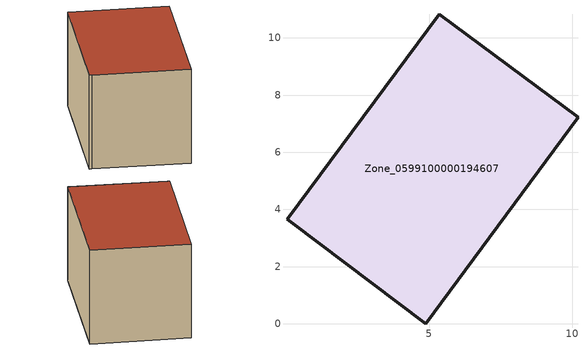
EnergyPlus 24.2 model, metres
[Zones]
Zone_0599100000194607
 floor ground (C_G): 0.17,3.55 0.03,3.65 5.36,10.83 10.2,7.23 4.87,0 z1.15
 wall outside (C_F): 10.2,7.23 5.36,10.83 0.03,3.65 0.17,3.55 4.87,0 10.2,7.23 z1.15:7.23
 roof outside (C_R): 0.03,3.65 0.17,3.55 4.87,0 10.2,7.23 5.36,10.83 z7.23
[BUILDING]
Pand.0599100000194607: North Axis=0; Terrain=City; Loads Convergence Tolerance Value=0.04; Temperature Convergence Tolerance Value=0.4; Solar Distribution=FullExterior; Maximum Number of Warmup Days=25; Minimum Number of Warmup Days=1
[Site:Location]
Rotterdam.The.Hague.AP_ZH_NLD Design_Conditions: Latitude=51.96; Longitude=4.45; Time Zone=1; Elevation=-4.5
[SITE:GROUNDTEMPERATURE:BUILDINGSURFACE]
18, 18, 18, 18, 18, 18, 18, 18, 18, 18, 18, 18
[MATERIAL] Thermal Absorptance=0.9; Solar Absorptance=0.7; Visible Absorptance=0.7
Name | Roughness | Thickness | Conductivity | Density | Specific Heat
G.TC.1946-1964 | MediumSmooth | 0.15 | 1 | 540 | 1210
F.TC.1946-1964 | Rough | 0.3 | 0.857143 | 1920 | 840
R.TC.1946-1964 | MediumRough | 0.2 | 0.235294 | 1500 | 1000
[CONSTRUCTION]
C_G: G.TC.1946-1964
C_F: F.TC.1946-1964
C_R: R.TC.1946-1964
[ZONE]
Zone_0599100000194607: Type=1; Multiplier=1; Ceiling Height=Autocalculate; Volume=Autocalculate; Floor Area=autocalculate; Part of Total Floor Area=Yes
[ZONEINFILTRATION:DESIGNFLOWRATE]
Infil_Zone_0599100000194607: Zone or ZoneList or Space or SpaceList=Zone_0599100000194607; Schedule=AlwaysOn; Design Flow Rate Calculation Method=Flow/Area; Flow Rate per Floor Area=0.003; Constant Term Coefficient=1; Temperature Term Coefficient=0; Velocity Term Coefficient=0; Velocity Squared Term Coefficient=0
[HVACTEMPLATE:ZONE:IDEALLOADSAIRSYSTEM]
Zone_0599100000194607: Maximum Heating Supply Air Temperature=50; Minimum Cooling Supply Air Temperature=13; Maximum Heating Supply Air Humidity Ratio=0.0156; Minimum Cooling Supply Air Humidity Ratio=0.0077; Heating Limit=NoLimit; Cooling Limit=NoLimit; Dehumidification Control Type=ConstantSensibleHeatRatio; Cooling Sensible Heat Ratio=0.7; Dehumidification Setpoint=60; Humidification Control Type=None; Humidification Setpoint=30; Outdoor Air Method=None; Outdoor Air Flow Rate per Person=0.00944; Outdoor Air Flow Rate per Zone Floor Area=0; Outdoor Air Flow Rate per Zone=0; Demand Controlled Ventilation Type=None; Outdoor Air Economizer Type=NoEconomizer; Heat Recovery Type=None; Sensible Heat Recovery Effectiveness=0.7; Latent Heat Recovery Effectiveness=0.65
[ZONECONTROL:THERMOSTAT]
ThermostatControl_Zone_0599100000194607: Zone or ZoneList=Zone_0599100000194607; Control Type Schedule=DualSetpointControlType; Control 1=Thermostat_Zone_0599100000194607; Temperature Difference Between Cutout And Setpoint=0
[THERMOSTATSETPOINT:DUALSETPOINT]
Thermostat_Zone_0599100000194607: Heating Setpoint Temperature Schedule=HeatingSetpoint_Zone_0599100000194607; Cooling Setpoint Temperature Schedule=CoolingSetpoint_Zone_0599100000194607
[SCHEDULE:COMPACT]
HeatingSetpoint_Zone_0599100000194607: Through: 12/31, For: AllDays, Until: 24:00, 21
CoolingSetpoint_Zone_0599100000194607: Through: 12/31, For: AllDays, Until: 24:00, 24
DualSetpointControlType: Through: 12/31, For: AllDays, Until: 24:00, 4
AlwaysOn: Through: 12/31, For: AllDays, Until: 24:00, 1
